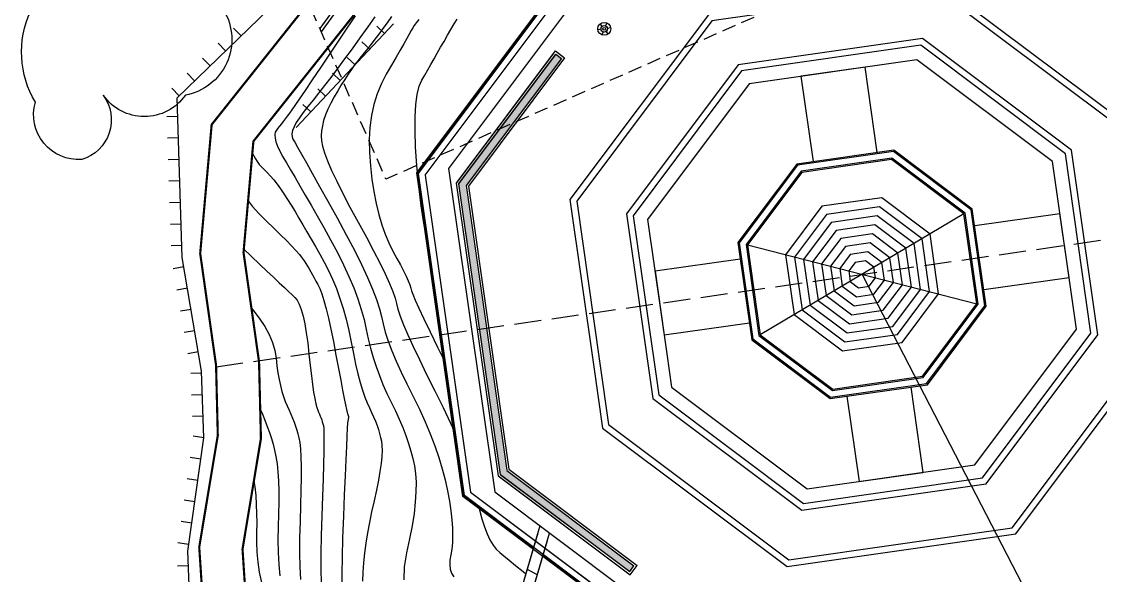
# Model space of a CAD drawing. Extents: x 351134 to 737836, y 2693212 to 3319468.
# Drawn here: x 396911 to 497146, y 2759059 to 2810476 of the extents above; entities that cross this region are included whole.
import ezdxf

# ---------------------------------------------------------------- set-up
doc = ezdxf.new("R2010")
doc.units = 0
for name, pattern in [('0', [1, 1]), ('DASH', [0.35, 0.25, -0.1]), ('DASHED', [19.05, 12.7, -6.35])]:
    doc.linetypes.add(name, pattern=pattern)
doc.layers.get('0').update_dxf_attribs({"linetype": 'CONTINUOUS'})
for name, color, linetype in [('00000实测标高', 6, 'CONTINUOUS'), ('00小品', 2, 'CONTINUOUS'), ('00景观层', 10, 'CONTINUOUS'), ('01佛教小品', 2, 'CONTINUOUS'), ('DGX', 8, 'CONTINUOUS'), ('DLSS', 4, 'CONTINUOUS'), ('DMTZ', 3, 'CONTINUOUS'), ('垣栅', 8, '0'), ('绿化', 3, 'CONTINUOUS')]:
    doc.layers.add(name, color=color, linetype=linetype)
doc.linetypes.add('FENCELINE2', pattern='A,6.35,-2.54,[132,ltypeshp.shx,S=2.54,R=0,X=-2.54,Y=0],-2.54,25.4', length=36.83)

# ---------------------------------------------------------------- blocks, each defined once
blk = doc.blocks.new('gehjkk')
at = {"layer": '00小品', "flags": 128}
blk.add_lwpolyline([(122565, -73991), (117158, -73991, 0.0251199), (115753, -72105, 0.2684746), (110150, -70023), (101234, -75805), (88079, -83522)], format="xyb", dxfattribs=at)
at = {"layer": '00景观层', "color": 4, "linetype": 'DASHED', "ltscale": 100, "flags": 128}
blk.add_lwpolyline([(169225, -98800), (88079, -98800), (88079, -15886), (169225, -15886)], close=True, dxfattribs=at)
at = {"layer": '00景观层', "color": 250, "flags": 128}
blk.add_lwpolyline([(122565, -74291), (116997, -74291, 0.0268494), (115522, -72296, 0.2655891), (110260, -70309), (101392, -76060), (88079, -83870)], format="xyb", dxfattribs=at)
at = {"layer": '00景观层', "color": 7, "linetype": 'DASHED', "ltscale": 100, "flags": 128}
blk.add_lwpolyline([(150012, -98800), (146603, -92753), (117370, -84601), (92189, -98800)], dxfattribs=at)

msp = doc.modelspace()

# ---------------------------------------------------------------- hatches: boundary and pattern name
h = msp.add_hatch()
h.set_pattern_fill('ANSI33', color=3, scale=20, style=0)
h.set_pattern_definition([(45, (202037.23, 2528473.1), (-89.80256, 89.80256), []), (45, (202127.03, 2528473.1), (-89.80256, 89.80256), [63.5, -31.75])])
h.paths.add_polyline_path([(438149, 2795264), (446989, 2807052), (446557, 2807376), (437583, 2795409), (441433, 2768467), (453400, 2759493), (453724, 2759925), (441936, 2768765)])

# ---------------------------------------------------------------- linework, layer by layer
at = {"layer": '00000实测标高', "color": 7, "linetype": 'DASH', "ltscale": 10000, "flags": 128}
msp.add_lwpolyline([(414984, 2778433), (737519, 2824527)], dxfattribs=at)
at = {"layer": '00景观层', "color": 8}
msp.add_line((438611, 2766796), (462393, 2748961), dxfattribs=at)
for points in [[(434406, 2796223), (434406, 2796223), (452240, 2820005), (484638, 2824635), (508420, 2806800)], [(450050, 2778646), (450895, 2772735), (468049, 2759871), (489275, 2762905), (502140, 2780059), (499106, 2801285), (481952, 2814150), (460726, 2811116), (447861, 2793962), (450050, 2778646)], [(450644, 2778731), (451453, 2773066), (468210, 2760500), (488944, 2763463), (501510, 2780220), (498547, 2800954), (481791, 2813520), (461056, 2810557), (448490, 2793801), (450644, 2778731)]]:
    msp.add_lwpolyline(points, dxfattribs=at)
at = {"layer": '00景观层', "color": 11, "linetype": 'Continuous'}
for points in [[(489741, 2821745), (484839, 2825421), (454797, 2821128), (436589, 2796849), (437270, 2792086)], [(465088, 2748589), (462192, 2748175), (437913, 2766382), (433620, 2796425), (451827, 2820704), (461566, 2822095), (465554, 2822665)], [(465066, 2748737), (462232, 2748332), (438053, 2766465), (433777, 2796384), (451910, 2820564), (461587, 2821947), (465575, 2822517)]]:
    msp.add_lwpolyline(points, dxfattribs=at)
at = {"layer": '00景观层', "color": 31, "linetype": 'FENCELINE2', "ltscale": 150}
for points in [[(437983, 2766424), (433698, 2796404), (451868, 2820634), (461577, 2822021)], [(437983, 2766424), (437983, 2766424), (444451, 2761573)], [(445358, 2760893), (462212, 2748254), (495163, 2752963), (495163, 2752963)]]:
    msp.add_lwpolyline(points, dxfattribs=at)
at = {"layer": '00景观层', "color": 8, "flags": 128}
for points in [[(450050, 2778646), (450895, 2772735), (468049, 2759871), (489275, 2762905), (502140, 2780059), (499106, 2801285), (481952, 2814150), (460726, 2811116), (447861, 2793962), (450050, 2778646)], [(450644, 2778731), (451453, 2773066), (468210, 2760500), (488944, 2763463), (501510, 2780220), (498547, 2800954), (481791, 2813520), (461056, 2810557), (448490, 2793801), (450644, 2778731)], [(434406, 2796223), (438611, 2766796), (462393, 2748961), (494790, 2753591), (512625, 2777373)]]:
    msp.add_lwpolyline(points, dxfattribs=at)
for points in [[(463483, 2806459), (453104, 2792619), (455551, 2775493), (469392, 2765114), (486518, 2767561), (496897, 2781402), (494449, 2798528), (480609, 2808907)], [(463814, 2805901), (453733, 2792458), (456110, 2775824), (469553, 2765743), (486187, 2768120), (496268, 2781563), (493891, 2798197), (480448, 2808278)], [(473907, 2788857), (472921, 2787543), (473154, 2785917), (474468, 2784931), (476094, 2785164), (477079, 2786478), (476847, 2788104), (475533, 2789089)], [(474348, 2788112), (473760, 2787328), (473899, 2786358), (474683, 2785770), (475653, 2785909), (476241, 2786693), (476102, 2787663), (475318, 2788251)]]:
    msp.add_lwpolyline(points, close=True, dxfattribs=at)
at = {"layer": '00景观层', "color": 8}
for points in [[(463483, 2806459), (453104, 2792619), (455551, 2775493), (469392, 2765114), (486518, 2767561), (496897, 2781402), (494449, 2798528), (480609, 2808907)], [(463814, 2805901), (453733, 2792458), (456110, 2775824), (469553, 2765743), (486187, 2768120), (496268, 2781563), (493891, 2798197), (480448, 2808278)]]:
    msp.add_lwpolyline(points, close=True, dxfattribs=at)
at = {"layer": '00景观层', "color": 1}
for points in [[(437367, 2795571), (446503, 2807754), (447367, 2807106)], [(446341, 2807538), (437300, 2795482), (441182, 2768318), (448987, 2762465)], [(446509, 2807412), (437520, 2795425), (441378, 2768434), (449113, 2762633)], [(437535, 2795445), (446545, 2807460), (447073, 2807064)], [(447073, 2807064), (438212, 2795248), (441992, 2768798), (453808, 2759937)], [(447367, 2807106), (438432, 2795192), (442188, 2768914), (454102, 2759979)], [(441271, 2768251), (453454, 2759115), (454102, 2759979)], [(441397, 2768419), (453412, 2759409), (453808, 2759937)]]:
    msp.add_lwpolyline(points, dxfattribs=at)
at = {"layer": '00景观层', "color": 31, "flags": 128}
msp.add_lwpolyline([(456863, 2779620), (457305, 2776531), (469897, 2767088), (485479, 2769315), (494923, 2781907), (492696, 2797489), (480103, 2806933), (464521, 2804706), (455078, 2792113), (456863, 2779620)], dxfattribs=at)
at = {"layer": '00景观层', "color": 31}
for points in [[(475282, 2806244), (469343, 2805395)], [(476414, 2798324), (475282, 2806244)], [(470474, 2797475), (469343, 2805395)], [(484465, 2792615), (465535, 2781405)], [(485465, 2791536), (493385, 2792668)], [(494234, 2786728), (493385, 2792668)], [(464344, 2789740), (485656, 2784281)], [(463687, 2788424), (455767, 2787292)], [(455767, 2787292), (456616, 2781353)], [(486314, 2785597), (494234, 2786728)], [(464535, 2782484), (456616, 2781353)], [(479526, 2776545), (480658, 2768626)], [(473587, 2775697), (474719, 2767777)], [(474719, 2767777), (480658, 2768626)]]:
    msp.add_lwpolyline(points, dxfattribs=at)
for points in [[(464756, 2780944), (472046, 2775476), (481067, 2776766), (486534, 2784056), (485245, 2793077), (477955, 2798544), (468934, 2797255), (463466, 2789965)], [(465535, 2781405), (472271, 2776354), (480605, 2777545), (485656, 2784281), (484465, 2792615), (477730, 2797666), (469395, 2796475), (464344, 2789740)]]:
    msp.add_lwpolyline(points, close=True, dxfattribs=at)
at = {"layer": '00景观层', "color": 31, "flags": 128}
for points in [[(468998, 2797146), (463589, 2789933), (464865, 2781008), (472078, 2775599), (481002, 2776875), (486411, 2784087), (485136, 2793012), (477923, 2798421)], [(469329, 2796587), (464218, 2789772), (465424, 2781339), (472239, 2776228), (480672, 2777434), (485782, 2784249), (484577, 2792681), (477762, 2797792)], [(471260, 2793327), (467888, 2788832), (468683, 2783269), (473179, 2779898), (478741, 2780693), (482112, 2785189), (481317, 2790751), (476822, 2794122)], [(471701, 2792582), (468727, 2788617), (469428, 2783711), (473394, 2780737), (478300, 2781438), (481274, 2785404), (480572, 2790310), (476607, 2793284)], [(472142, 2791837), (469566, 2788402), (470173, 2784152), (473608, 2781576), (477859, 2782183), (480435, 2785618), (479827, 2789869), (476392, 2792445)], [(472583, 2791092), (470405, 2788187), (470919, 2784593), (473823, 2782415), (477418, 2782928), (479596, 2785833), (479082, 2789428), (476177, 2791606)], [(473024, 2790347), (471244, 2787973), (471664, 2785034), (474038, 2783254), (476976, 2783674), (478757, 2786048), (478337, 2788986), (475963, 2790767)], [(473466, 2789602), (472083, 2787758), (472409, 2785476), (474253, 2784092), (476535, 2784419), (477918, 2786263), (477592, 2788545), (475748, 2789928)]]:
    msp.add_lwpolyline(points, close=True, dxfattribs=at)
at = {"layer": '00景观层', "color": 11, "linetype": 'Continuous', "flags": 128}
msp.add_lwpolyline([(437270, 2792086), (440883, 2766807), (465162, 2748599), (495204, 2752893), (498880, 2757795)], dxfattribs=at)
at = {"layer": '00景观层', "linetype": 'Continuous', "flags": 128}
for points, elevation in [([(444863, 2762975), (443201, 2757326)], 38060), ([(444106, 2756641), (445769, 2762288)], 38060), ([(443886, 2759654), (444830, 2759099)], 38583)]:
    msp.add_lwpolyline(points, dxfattribs=dict(at, elevation=elevation))
at = {"layer": '00景观层', "linetype": 'Continuous'}
for points in [[(444863, 2762975), (443201, 2757326)], [(444106, 2756641), (445769, 2762288)], [(443886, 2759654), (444830, 2759099)]]:
    msp.add_lwpolyline(points, dxfattribs=at)
at = {"layer": '01佛教小品', "linetype": 'Continuous'}
for p, q in [((450753, 2809763), (450455, 2809720)), ((450865, 2810040), (450679, 2810277)), ((451273, 2810362), (451161, 2810082)), ((451643, 2809890), (451345, 2809847)), ((450938, 2809527), (450826, 2809248)), ((451420, 2809333), (451234, 2809570))]:
    msp.add_line(p, q, dxfattribs=at)
for radius in [600, 299, 131]:
    msp.add_circle((451049, 2809805), radius, dxfattribs=at)
at = {"layer": 'DGX', "color": 8, "linetype": 'Continuous'}
for points, elevation in [([(427896, 2811013), (426708, 2809230), (425649, 2807645), (424720, 2806256), (423920, 2805065), (423249, 2804071), (422707, 2803274), (422294, 2802674), (422011, 2802272), (421798, 2801977), (421594, 2801699), (421401, 2801439), (421219, 2801196), (421046, 2800970), (420884, 2800762), (420733, 2800572), (420591, 2800399), (420486, 2800208), (420444, 2799962), (420465, 2799663), (420549, 2799309), (420696, 2798902), (420905, 2798440), (421178, 2797924), (421513, 2797355), (421898, 2796721), (422320, 2796012), (422779, 2795230), (423274, 2794373), (423807, 2793442), (424376, 2792436), (424982, 2791356), (425624, 2790202), (426254, 2789030), (426822, 2787896), (427329, 2786801), (427773, 2785745), (428156, 2784727), (428477, 2783748), (428735, 2782807), (428932, 2781905), (429114, 2781027), (429327, 2780158), (429570, 2779299), (429844, 2778448), (430150, 2777607), (430486, 2776775), (430853, 2775952), (431252, 2775138), (431647, 2774338), (432007, 2773555), (432332, 2772789), (432620, 2772041), (432873, 2771309), (433090, 2770596), (433272, 2769899), (433417, 2769220), (433518, 2768507), (433563, 2767709), (433554, 2766828), (433490, 2765861), (433371, 2764811), (433197, 2763675), (432968, 2762456), (432685, 2761152), (432465, 2759854), (432430, 2758653)], 413000), ([(429745, 2810922), (429069, 2809975), (428346, 2808968), (427618, 2807962), (426925, 2807015), (426267, 2806128), (425645, 2805300), (425057, 2804531), (424504, 2803822), (423987, 2803173), (423504, 2802583), (423076, 2802045), (422721, 2801554), (422438, 2801108), (422229, 2800708), (422093, 2800354), (422029, 2800045), (422039, 2799783), (422121, 2799566), (422290, 2799282), (422556, 2798819), (422921, 2798176), (423384, 2797353), (423946, 2796350), (424605, 2795168), (425363, 2793805), (426219, 2792263), (427076, 2790692), (427835, 2789243), (428496, 2787915), (429059, 2786708), (429525, 2785624), (429894, 2784660), (430164, 2783819), (430337, 2783099), (430492, 2782406), (430707, 2781645), (430984, 2780818), (431321, 2779923), (431720, 2778962), (432179, 2777932), (432700, 2776836), (433281, 2775673), (433867, 2774489), (434400, 2773330), (434880, 2772197), (435307, 2771089), (435681, 2770008), (436002, 2768951), (436271, 2767921), (436486, 2766916), (436656, 2765954), (436788, 2765055), (436882, 2764217), (436939, 2763442), (436957, 2762728), (436937, 2762076), (436879, 2761487), (436783, 2760959), (436702, 2760480), (436689, 2760036), (436744, 2759629), (436866, 2759257), (437057, 2758922)], 414000), ([(431279, 2810937), (430866, 2810366), (430469, 2809824), (430089, 2809313), (429726, 2808832), (429380, 2808381), (429051, 2807960), (428739, 2807569), (428444, 2807209), (428154, 2806848), (427858, 2806457), (427555, 2806037), (427246, 2805587), (426930, 2805107), (426609, 2804597), (426281, 2804057), (425946, 2803488), (425632, 2802913), (425366, 2802357), (425148, 2801820), (424977, 2801301), (424855, 2800802), (424779, 2800322), (424752, 2799861), (424772, 2799419), (424864, 2798922), (425052, 2798297), (425335, 2797544), (425713, 2796664), (426187, 2795655), (426756, 2794518), (427421, 2793254), (428181, 2791862), (428944, 2790469), (429616, 2789204), (430197, 2788066), (430687, 2787056), (431087, 2786174), (431396, 2785419), (431614, 2784791), (431741, 2784292), (431869, 2783784), (432088, 2783132), (432397, 2782337), (432798, 2781399), (433290, 2780316), (433873, 2779090), (434547, 2777721), (435311, 2776207), (436083, 2774662), (436775, 2773195), (437129, 2772394)], 415000), ([(418358, 2798337), (418379, 2798268), (418491, 2798004), (418631, 2797742), (418800, 2797481), (418998, 2797223), (419226, 2796966), (419482, 2796711), (419758, 2796437), (420043, 2796124), (420339, 2795772), (420644, 2795380), (420959, 2794949), (421284, 2794478), (421619, 2793969), (421964, 2793420), (422318, 2792839), (422680, 2792236), (423050, 2791611), (423429, 2790962), (423817, 2790291), (424212, 2789597), (424616, 2788880), (425029, 2788140), (425433, 2787367), (425810, 2786550), (426162, 2785688), (426487, 2784781), (426786, 2783831), (427060, 2782836), (427307, 2781796), (427528, 2780712), (427737, 2779649), (427946, 2778671), (428156, 2777779), (428368, 2776973), (428580, 2776252), (428793, 2775617), (429007, 2775068), (429222, 2774604), (429428, 2774187), (429615, 2773780), (429784, 2773381), (429934, 2772992), (430065, 2772611), (430178, 2772240), (430273, 2771877), (430349, 2771524), (430396, 2771132), (430405, 2770655), (430376, 2770092), (430309, 2769443), (430204, 2768709), (430061, 2767890), (429879, 2766984), (429660, 2765994), (429434, 2764973), (429234, 2763976), (429059, 2763005), (428910, 2762058), (428787, 2761136), (428689, 2760239), (428617, 2759367), (428571, 2758520)], 412000), ([(417958, 2793844), (418343, 2793343), (418959, 2792647), (419653, 2791956), (420350, 2791296), (420973, 2790693), (421523, 2790146), (421999, 2789656), (422401, 2789222), (422730, 2788846), (422985, 2788525), (423166, 2788262), (423313, 2788022), (423462, 2787773), (423616, 2787514), (423772, 2787246), (423932, 2786968), (424096, 2786681), (424263, 2786385), (424434, 2786079), (424611, 2785705), (424798, 2785203), (424994, 2784574), (425201, 2783818), (425417, 2782934), (425643, 2781923), (425878, 2780785), (426123, 2779519), (426359, 2778271), (426566, 2777184), (426743, 2776260), (426891, 2775498), (427010, 2774897), (427100, 2774459), (427160, 2774183), (427192, 2774069), (427208, 2774037), (427222, 2774005), (427236, 2773973), (427247, 2773943), (427258, 2773913), (427267, 2773884), (427274, 2773856), (427280, 2773828), (427284, 2773797), (427284, 2773760), (427282, 2773716), (427277, 2773665), (427269, 2773607), (427257, 2773543), (427243, 2773472), (427226, 2773395), (427203, 2773186), (427172, 2772721), (427132, 2771999), (427084, 2771022), (427028, 2769789), (426963, 2768299), (426890, 2766554), (426809, 2764552), (426736, 2762538), (426687, 2760753), (426662, 2759199), (426662, 2757874)], 411000), ([(417559, 2789360), (418240, 2788687), (419005, 2787970), (419696, 2787321), (420313, 2786741), (420857, 2786229), (421328, 2785786), (421726, 2785411), (422050, 2785105), (422301, 2784867), (422510, 2784606), (422705, 2784231), (422888, 2783743), (423059, 2783140), (423217, 2782424), (423362, 2781594), (423495, 2780650), (423615, 2779592), (423728, 2778535), (423837, 2777595), (423943, 2776771), (424046, 2776063), (424146, 2775471), (424242, 2774996), (424336, 2774637), (424426, 2774394), (424511, 2774210), (424591, 2774028), (424665, 2773848), (424733, 2773670), (424796, 2773493), (424852, 2773319), (424903, 2773147), (424948, 2772976), (424983, 2772697), (425002, 2772198), (425007, 2771480), (424997, 2770542), (424972, 2769384), (424931, 2768007), (424876, 2766410), (424807, 2764593), (424745, 2762759), (424715, 2761106), (424717, 2759637), (424751, 2758350)], 410000), ([(418268, 2783859), (418399, 2783711), (418997, 2782940), (419499, 2782178), (419906, 2781426), (420218, 2780683), (420434, 2779949), (420556, 2779225), (420636, 2778526), (420731, 2777868), (420839, 2777253), (420962, 2776678), (421098, 2776146), (421249, 2775655), (421413, 2775206), (421592, 2774798), (421771, 2774413), (421938, 2774032), (422093, 2773655), (422236, 2773282), (422366, 2772914), (422484, 2772549), (422591, 2772188), (422685, 2771832), (422763, 2771400), (422823, 2770815), (422863, 2770076), (422885, 2769184), (422887, 2768138), (422871, 2766938), (422836, 2765585), (422782, 2764078), (422737, 2762553), (422731, 2761146), (422763, 2759857), (422834, 2758686)], 409000), ([(419082, 2774498), (419285, 2774036), (419520, 2773463), (419738, 2772895), (419936, 2772334), (420116, 2771779), (420278, 2771230), (420421, 2770687), (420544, 2770103), (420643, 2769432), (420719, 2768673), (420773, 2767826), (420803, 2766892), (420811, 2765870), (420795, 2764760), (420757, 2763562), (420730, 2762348), (420747, 2761186), (420809, 2760077), (420917, 2759022)], 408000), ([(418494, 2767838), (418575, 2767270), (418661, 2766469), (418719, 2765646), (418750, 2764801), (418755, 2763935), (418732, 2763047), (418722, 2762142), (418763, 2761226), (418856, 2760297), (419000, 2759358), (419195, 2758406)], 407000), ([(439430, 2765338), (439471, 2765141), (439682, 2764317), (439911, 2763579), (440159, 2762927), (440426, 2762362), (440712, 2761882), (441018, 2761489), (441342, 2761182), (441727, 2760874), (442217, 2760478), (442810, 2759994), (443507, 2759421), (443757, 2759215)], 415000)]:
    msp.add_lwpolyline(points, dxfattribs=dict(at, elevation=elevation))
for points in [[(427896, 2811013), (426708, 2809230), (425649, 2807645), (424720, 2806256), (423920, 2805065), (423249, 2804071), (422707, 2803274), (422294, 2802674), (422011, 2802272), (421798, 2801977), (421594, 2801699), (421401, 2801439), (421219, 2801196), (421046, 2800970), (420884, 2800762), (420733, 2800572), (420591, 2800399), (420486, 2800208), (420444, 2799962), (420465, 2799663), (420549, 2799309), (420696, 2798902), (420905, 2798440), (421178, 2797924), (421513, 2797355), (421898, 2796721), (422320, 2796012), (422779, 2795230), (423274, 2794373), (423807, 2793442), (424376, 2792436), (424982, 2791356), (425624, 2790202), (426254, 2789030), (426822, 2787896), (427329, 2786801), (427773, 2785745), (428156, 2784727), (428477, 2783748), (428735, 2782807), (428932, 2781905), (429114, 2781027), (429327, 2780158), (429570, 2779299), (429844, 2778448), (430150, 2777607), (430486, 2776775), (430853, 2775952), (431252, 2775138), (431647, 2774338), (432007, 2773555), (432332, 2772789), (432620, 2772041), (432873, 2771309), (433090, 2770596), (433272, 2769899), (433417, 2769220), (433518, 2768507), (433563, 2767709), (433554, 2766828), (433490, 2765861), (433371, 2764811), (433197, 2763675), (432968, 2762456), (432685, 2761152), (432465, 2759854), (432430, 2758653)], [(429745, 2810922), (429069, 2809975), (428346, 2808968), (427618, 2807962), (426925, 2807015), (426267, 2806128), (425645, 2805300), (425057, 2804531), (424504, 2803822), (423987, 2803173), (423504, 2802583), (423076, 2802045), (422721, 2801554), (422438, 2801108), (422229, 2800708), (422093, 2800354), (422029, 2800045), (422039, 2799783), (422121, 2799566), (422290, 2799282), (422556, 2798819), (422921, 2798176), (423384, 2797353), (423946, 2796350), (424605, 2795168), (425363, 2793805), (426219, 2792263), (427076, 2790692), (427835, 2789243), (428496, 2787915), (429059, 2786708), (429525, 2785624), (429894, 2784660), (430164, 2783819), (430337, 2783099), (430492, 2782406), (430707, 2781645), (430984, 2780818), (431321, 2779923), (431720, 2778962), (432179, 2777932), (432700, 2776836), (433281, 2775673), (433867, 2774489), (434400, 2773330), (434880, 2772197), (435307, 2771089), (435681, 2770008), (436002, 2768951), (436271, 2767921), (436486, 2766916), (436656, 2765954), (436788, 2765055), (436882, 2764217), (436939, 2763442), (436957, 2762728), (436937, 2762076), (436879, 2761487), (436783, 2760959), (436702, 2760480), (436689, 2760036), (436744, 2759629), (436866, 2759257), (437057, 2758922)], [(431279, 2810937), (430866, 2810366), (430469, 2809824), (430089, 2809313), (429726, 2808832), (429380, 2808381), (429051, 2807960), (428739, 2807569), (428444, 2807209), (428154, 2806848), (427858, 2806457), (427555, 2806037), (427246, 2805587), (426930, 2805107), (426609, 2804597), (426281, 2804057), (425946, 2803488), (425632, 2802913), (425366, 2802357), (425148, 2801820), (424977, 2801301), (424855, 2800802), (424779, 2800322), (424752, 2799861), (424772, 2799419), (424864, 2798922), (425052, 2798297), (425335, 2797544), (425713, 2796664), (426187, 2795655), (426756, 2794518), (427421, 2793254), (428181, 2791862), (428944, 2790469), (429616, 2789204), (430197, 2788066), (430687, 2787056), (431087, 2786174), (431396, 2785419), (431614, 2784791), (431741, 2784292), (431869, 2783784), (432088, 2783132), (432397, 2782337), (432798, 2781399), (433290, 2780316), (433873, 2779090), (434547, 2777721), (435311, 2776207), (436083, 2774662), (436775, 2773195), (437129, 2772394)], [(433819, 2810660), (433587, 2810365), (433401, 2810106), (433261, 2809884), (433120, 2809638), (432932, 2809310), (432695, 2808900), (432411, 2808407), (432079, 2807831), (431699, 2807173), (431271, 2806432), (430796, 2805609), (430336, 2804720), (429955, 2803780), (429652, 2802790), (429428, 2801750), (429282, 2800659), (429215, 2799518), (429226, 2798327), (429316, 2797085), (429462, 2795853), (429641, 2794691), (429853, 2793598), (430098, 2792574), (430376, 2791621), (430688, 2790736), (431032, 2789922), (431410, 2789177), (431782, 2788497), (432109, 2787880), (432393, 2787326), (432632, 2786833), (432827, 2786403), (432977, 2786035), (433084, 2785729), (433146, 2785485), (433247, 2785162), (433468, 2784619), (433811, 2783857), (434275, 2782874), (434860, 2781671), (435566, 2780248), (436182, 2779024)], [(433819, 2810660), (433587, 2810365), (433401, 2810106), (433261, 2809884), (433120, 2809638), (432932, 2809310), (432695, 2808900), (432411, 2808407), (432079, 2807831), (431699, 2807173), (431271, 2806432), (430796, 2805609), (430336, 2804720), (429955, 2803780), (429652, 2802790), (429428, 2801750), (429282, 2800659), (429215, 2799518), (429226, 2798327), (429316, 2797085), (429462, 2795853), (429641, 2794691), (429853, 2793598), (430098, 2792574), (430376, 2791621), (430688, 2790736), (431032, 2789922), (431410, 2789177), (431782, 2788497), (432109, 2787880), (432393, 2787326), (432632, 2786833), (432827, 2786403), (432977, 2786035), (433084, 2785729), (433146, 2785485), (433247, 2785162), (433468, 2784619), (433811, 2783857), (434275, 2782874), (434860, 2781671), (435566, 2780248), (436182, 2779024)], [(434564, 2790347), (434543, 2790423), (434271, 2791772), (434027, 2793374), (433811, 2795229), (433639, 2797116), (433525, 2798814), (433471, 2800323), (433477, 2801644), (433541, 2802776), (433665, 2803719), (433848, 2804473), (434091, 2805039), (434366, 2805516), (434649, 2806006), (434938, 2806508), (435234, 2807023), (435538, 2807550), (435848, 2808090), (436164, 2808643), (436488, 2809208), (436807, 2809755), (437108, 2810255), (437392, 2810709)], [(418358, 2798337), (418379, 2798268), (418491, 2798004), (418631, 2797742), (418800, 2797481), (418998, 2797223), (419226, 2796966), (419482, 2796711), (419758, 2796437), (420043, 2796124), (420339, 2795772), (420644, 2795380), (420959, 2794949), (421284, 2794478), (421619, 2793969), (421964, 2793420), (422318, 2792839), (422680, 2792236), (423050, 2791611), (423429, 2790962), (423817, 2790291), (424212, 2789597), (424616, 2788880), (425029, 2788140), (425433, 2787367), (425810, 2786550), (426162, 2785688), (426487, 2784781), (426786, 2783831), (427060, 2782836), (427307, 2781796), (427528, 2780712), (427737, 2779649), (427946, 2778671), (428156, 2777779), (428368, 2776973), (428580, 2776252), (428793, 2775617), (429007, 2775068), (429222, 2774604), (429428, 2774187), (429615, 2773780), (429784, 2773381), (429934, 2772992), (430065, 2772611), (430178, 2772240), (430273, 2771877), (430349, 2771524), (430396, 2771132), (430405, 2770655), (430376, 2770092), (430309, 2769443), (430204, 2768709), (430061, 2767890), (429879, 2766984), (429660, 2765994), (429434, 2764973), (429234, 2763976), (429059, 2763005), (428910, 2762058), (428787, 2761136), (428689, 2760239), (428617, 2759367), (428571, 2758520)], [(417958, 2793844), (418343, 2793343), (418959, 2792647), (419653, 2791956), (420350, 2791296), (420973, 2790693), (421523, 2790146), (421999, 2789656), (422401, 2789222), (422730, 2788846), (422985, 2788525), (423166, 2788262), (423313, 2788022), (423462, 2787773), (423616, 2787514), (423772, 2787246), (423932, 2786968), (424096, 2786681), (424263, 2786385), (424434, 2786079), (424611, 2785705), (424798, 2785203), (424994, 2784574), (425201, 2783818), (425417, 2782934), (425643, 2781923), (425878, 2780785), (426123, 2779519), (426359, 2778271), (426566, 2777184), (426743, 2776260), (426891, 2775498), (427010, 2774897), (427100, 2774459), (427160, 2774183), (427192, 2774069), (427208, 2774037), (427222, 2774005), (427236, 2773973), (427247, 2773943), (427258, 2773913), (427267, 2773884), (427274, 2773856), (427280, 2773828), (427284, 2773797), (427284, 2773760), (427282, 2773716), (427277, 2773665), (427269, 2773607), (427257, 2773543), (427243, 2773472), (427226, 2773395), (427203, 2773186), (427172, 2772721), (427132, 2771999), (427084, 2771022), (427028, 2769789), (426963, 2768299), (426890, 2766554), (426809, 2764552), (426736, 2762538), (426687, 2760753), (426662, 2759199), (426662, 2757874)], [(417559, 2789360), (418240, 2788687), (419005, 2787970), (419696, 2787321), (420313, 2786741), (420857, 2786229), (421328, 2785786), (421726, 2785411), (422050, 2785105), (422301, 2784867), (422510, 2784606), (422705, 2784231), (422888, 2783743), (423059, 2783140), (423217, 2782424), (423362, 2781594), (423495, 2780650), (423615, 2779592), (423728, 2778535), (423837, 2777595), (423943, 2776771), (424046, 2776063), (424146, 2775471), (424242, 2774996), (424336, 2774637), (424426, 2774394), (424511, 2774210), (424591, 2774028), (424665, 2773848), (424733, 2773670), (424796, 2773493), (424852, 2773319), (424903, 2773147), (424948, 2772976), (424983, 2772697), (425002, 2772198), (425007, 2771480), (424997, 2770542), (424972, 2769384), (424931, 2768007), (424876, 2766410), (424807, 2764593), (424745, 2762759), (424715, 2761106), (424717, 2759637), (424751, 2758350)], [(418268, 2783859), (418399, 2783711), (418997, 2782940), (419499, 2782178), (419906, 2781426), (420218, 2780683), (420434, 2779949), (420556, 2779225), (420636, 2778526), (420731, 2777868), (420839, 2777253), (420962, 2776678), (421098, 2776146), (421249, 2775655), (421413, 2775206), (421592, 2774798), (421771, 2774413), (421938, 2774032), (422093, 2773655), (422236, 2773282), (422366, 2772914), (422484, 2772549), (422591, 2772188), (422685, 2771832), (422763, 2771400), (422823, 2770815), (422863, 2770076), (422885, 2769184), (422887, 2768138), (422871, 2766938), (422836, 2765585), (422782, 2764078), (422737, 2762553), (422731, 2761146), (422763, 2759857), (422834, 2758686)], [(439430, 2765338), (439471, 2765141), (439682, 2764317), (439911, 2763579), (440159, 2762927), (440426, 2762362), (440712, 2761882), (441018, 2761489), (441342, 2761182), (441727, 2760874), (442217, 2760478), (442810, 2759994), (443507, 2759421), (443757, 2759215)]]:
    msp.add_lwpolyline(points, dxfattribs=at)
at = {"layer": 'DLSS', "linetype": 'Continuous'}
for p, q in [((414571, 2800912, 366768), (430094, 2820406, 366768)), ((414571, 2800912, 366768), (430094, 2820406, 366768)), ((413506, 2788944, 366768), (414571, 2800912, 366768)), ((413506, 2788944, 366768), (414571, 2800912, 366768)), ((414981, 2778555, 366768), (413506, 2788944, 366768)), ((414981, 2778555, 366768), (413506, 2788944, 366768)), ((415141, 2772063, 366768), (414981, 2778555, 366768)), ((415141, 2772063, 366768), (414981, 2778555, 366768)), ((413417, 2761694, 366768), (415141, 2772063, 366768)), ((413417, 2761694, 366768), (415141, 2772063, 366768)), ((414272, 2748697, 366768), (413417, 2761694, 366768)), ((414272, 2748697, 366768), (413417, 2761694, 366768))]:
    msp.add_line(p, q, dxfattribs=at)
at = {"layer": 'DLSS', "linetype": 'Continuous', "const_width": 200, "elevation": 366768, "flags": 128}
msp.add_lwpolyline([(506271, 2695412), (494666, 2696827), (477407, 2703946), (455345, 2714970), (436244, 2720797), (428459, 2725151), (422901, 2731669), (414272, 2748697), (413417, 2761694), (415141, 2772063), (414981, 2778555), (413506, 2788944), (414571, 2800912), (430094, 2820406), (439725, 2834918), (448108, 2841923), (454337, 2843268), (461223, 2841275), (465164, 2835489), (465558, 2827047), (465575, 2822517)], dxfattribs=at)
at = {"layer": 'DLSS', "linetype": 'Continuous', "const_width": 200, "flags": 128}
msp.add_lwpolyline([(506089, 2699464), (495689, 2700732), (479066, 2707588), (456833, 2718698), (437822, 2724497), (431037, 2728292), (426254, 2733902), (418210, 2749775), (417439, 2761494), (419149, 2771781), (418974, 2778886), (417531, 2789049), (418449, 2799360), (433331, 2818050), (442736, 2832221), (449916, 2838221), (454195, 2839145), (458728, 2837833), (461221, 2834172), (461558, 2826946), (461577, 2821945)], dxfattribs=at)
at = {"layer": 'DMTZ', "linetype": 'Continuous', "flags": 128}
for points in [[(629734, 2787949), (619914, 2769325), (599829, 2749340), (589265, 2735499), (577112, 2716206), (547377, 2702284), (505934, 2694060), (494420, 2695528), (476821, 2702578), (454868, 2714039), (436521, 2718498), (426691, 2723465), (421768, 2730973), (412852, 2748588), (412343, 2761307), (413844, 2771845), (413632, 2778034), (411830, 2788572), (411358, 2803401), (429386, 2820857), (438719, 2835145), (438826, 2842143), (444513, 2850900)], [(629734, 2787949), (619914, 2769325), (599829, 2749340), (589265, 2735499), (577112, 2716206), (547377, 2702284), (505934, 2694060), (494420, 2695528), (476821, 2702578), (454868, 2714039), (436521, 2718498), (426691, 2723465), (421768, 2730973), (412852, 2748588), (412343, 2761307), (413844, 2771845), (413632, 2778034), (411830, 2788572), (411358, 2803401), (429386, 2820857), (438719, 2835145), (438826, 2842143), (444513, 2850900)], [(417303, 2809157), (416607, 2809875)], [(417303, 2809157), (416607, 2809875)], [(422414, 2800630), (431464, 2810261)], [(422414, 2800630), (431464, 2810261)], [(422414, 2800630), (431464, 2810261)], [(422414, 2800630), (431464, 2810261)], [(430631, 2809375), (429903, 2810059)], [(430631, 2809375), (429903, 2810059)], [(429262, 2807917), (428533, 2808602)], [(429262, 2807917), (428533, 2808602)], [(415866, 2807765), (415170, 2808484)], [(415866, 2807765), (415170, 2808484)], [(414429, 2806374), (413733, 2807093)], [(414429, 2806374), (413733, 2807093)], [(427892, 2806460), (427164, 2807144)], [(427892, 2806460), (427164, 2807144)], [(412992, 2804983), (412297, 2805701)], [(412992, 2804983), (412297, 2805701)], [(426523, 2805002), (425794, 2805687)], [(426523, 2805002), (425794, 2805687)], [(411555, 2803592), (410860, 2804310)], [(411555, 2803592), (410860, 2804310)], [(425153, 2803545), (424424, 2804229)], [(425153, 2803545), (424424, 2804229)], [(423784, 2802087), (423055, 2802772)], [(423784, 2802087), (423055, 2802772)], [(411413, 2801676), (410413, 2801644)], [(411413, 2801676), (410413, 2801644)], [(411477, 2799677), (410477, 2799645)], [(411477, 2799677), (410477, 2799645)], [(411540, 2797678), (410541, 2797646)], [(411540, 2797678), (410541, 2797646)], [(411604, 2795679), (410604, 2795647)], [(411604, 2795679), (410604, 2795647)], [(411667, 2793680), (410668, 2793648)], [(411667, 2793680), (410668, 2793648)], [(411731, 2791681), (410732, 2791649)], [(411731, 2791681), (410732, 2791649)], [(411795, 2789682), (410795, 2789650)], [(411795, 2789682), (410795, 2789650)], [(411980, 2787696), (410994, 2787527)], [(411980, 2787696), (410994, 2787527)], [(412317, 2785724), (411331, 2785556)], [(412317, 2785724), (411331, 2785556)], [(412654, 2783753), (411668, 2783584)], [(412654, 2783753), (411668, 2783584)], [(412991, 2781781), (412006, 2781613)], [(412991, 2781781), (412006, 2781613)], [(413328, 2779810), (412343, 2779641)], [(413328, 2779810), (412343, 2779641)], [(413639, 2777836), (412639, 2777802)], [(413639, 2777836), (412639, 2777802)], [(413707, 2775837), (412708, 2775803)], [(413707, 2775837), (412708, 2775803)], [(413776, 2773838), (412776, 2773804)], [(413776, 2773838), (412776, 2773804)], [(413843, 2771839), (412853, 2771980)], [(413843, 2771839), (412853, 2771980)], [(413561, 2769859), (412571, 2770000)], [(413561, 2769859), (412571, 2770000)], [(413279, 2767879), (412289, 2768020)], [(413279, 2767879), (412289, 2768020)], [(412997, 2765899), (412007, 2766040)], [(412997, 2765899), (412007, 2766040)], [(412715, 2763919), (411725, 2764060)], [(412715, 2763919), (411725, 2764060)], [(412433, 2761939), (411443, 2762080)], [(412433, 2761939), (411443, 2762080)], [(412398, 2759947), (411398, 2759907)], [(412398, 2759947), (411398, 2759907)]]:
    msp.add_lwpolyline(points, dxfattribs=at)
at = {"layer": 'DMTZ', "linetype": 'Continuous'}
for points in [[(417303, 2809157), (416607, 2809875)], [(417303, 2809157), (416607, 2809875)], [(430631, 2809375), (429903, 2810059)], [(430631, 2809375), (429903, 2810059)], [(429262, 2807917), (428533, 2808602)], [(429262, 2807917), (428533, 2808602)], [(415866, 2807765), (415170, 2808484)], [(415866, 2807765), (415170, 2808484)], [(414429, 2806374), (413733, 2807093)], [(414429, 2806374), (413733, 2807093)], [(427892, 2806460), (427164, 2807144)], [(427892, 2806460), (427164, 2807144)], [(412992, 2804983), (412297, 2805701)], [(412992, 2804983), (412297, 2805701)], [(426523, 2805002), (425794, 2805687)], [(426523, 2805002), (425794, 2805687)], [(411555, 2803592), (410860, 2804310)], [(411555, 2803592), (410860, 2804310)], [(425153, 2803545), (424424, 2804229)], [(425153, 2803545), (424424, 2804229)], [(423784, 2802087), (423055, 2802772)], [(423784, 2802087), (423055, 2802772)], [(411413, 2801676), (410413, 2801644)], [(411413, 2801676), (410413, 2801644)], [(411477, 2799677), (410477, 2799645)], [(411477, 2799677), (410477, 2799645)], [(411540, 2797678), (410541, 2797646)], [(411540, 2797678), (410541, 2797646)], [(411604, 2795679), (410604, 2795647)], [(411604, 2795679), (410604, 2795647)], [(411667, 2793680), (410668, 2793648)], [(411667, 2793680), (410668, 2793648)], [(411731, 2791681), (410732, 2791649)], [(411731, 2791681), (410732, 2791649)], [(411795, 2789682), (410795, 2789650)], [(411795, 2789682), (410795, 2789650)], [(411980, 2787696), (410994, 2787527)], [(411980, 2787696), (410994, 2787527)], [(412317, 2785724), (411331, 2785556)], [(412317, 2785724), (411331, 2785556)], [(412654, 2783753), (411668, 2783584)], [(412654, 2783753), (411668, 2783584)], [(412991, 2781781), (412006, 2781613)], [(412991, 2781781), (412006, 2781613)], [(413328, 2779810), (412343, 2779641)], [(413328, 2779810), (412343, 2779641)], [(413639, 2777836), (412639, 2777802)], [(413639, 2777836), (412639, 2777802)], [(413707, 2775837), (412708, 2775803)], [(413707, 2775837), (412708, 2775803)], [(413776, 2773838), (412776, 2773804)], [(413776, 2773838), (412776, 2773804)], [(413843, 2771839), (412853, 2771980)], [(413843, 2771839), (412853, 2771980)], [(413561, 2769859), (412571, 2770000)], [(413561, 2769859), (412571, 2770000)], [(413279, 2767879), (412289, 2768020)], [(413279, 2767879), (412289, 2768020)], [(412997, 2765899), (412007, 2766040)], [(412997, 2765899), (412007, 2766040)], [(412715, 2763919), (411725, 2764060)], [(412715, 2763919), (411725, 2764060)], [(412433, 2761939), (411443, 2762080)], [(412433, 2761939), (411443, 2762080)], [(412398, 2759947), (411398, 2759907)], [(412398, 2759947), (411398, 2759907)]]:
    msp.add_lwpolyline(points, dxfattribs=at)
at = {"layer": '垣栅', "color": 8, "linetype": '0'}
for points, elevation in [([(445067, 2763669), (443201, 2757326)], 38060), ([(444106, 2756641), (445975, 2762988)], 38060), ([(443886, 2759654), (444830, 2759099)], 38583)]:
    msp.add_lwpolyline(points, dxfattribs=dict(at, elevation=elevation))
for points in [[(445067, 2763669), (443201, 2757326)], [(444106, 2756641), (445975, 2762988)], [(443886, 2759654), (444830, 2759099)]]:
    msp.add_lwpolyline(points, dxfattribs=at)
at = {"layer": '绿化', "linetype": 'Continuous', "flags": 128}
msp.add_lwpolyline([(444330, 2861374, -0.5205671), (450969, 2855734, -0.5205671), (452961, 2846776, -0.5205671), (442007, 2843458, -0.5205671), (440015, 2838481, -0.5205671), (432712, 2825874, -0.5205671), (427401, 2820897, -0.5205671), (415717, 2811490, -0.5205671), (412131, 2803645, -0.5205671), (404497, 2803645, -0.5205671), (402505, 2797673, -0.5205671), (398190, 2802982, -0.5205671), (404375, 2816647, -0.5205671), (404497, 2816916, -0.5205671), (409808, 2824215, -0.5205671), (408480, 2830851, -0.5205671), (418925, 2841616, -0.5205671), (421094, 2843458, -0.5205671), (431021, 2854703, -0.5205671), (428397, 2857724, -0.5205671), (432380, 2861042, -0.5205671)], format="xyb", close=True, dxfattribs=at)
at = {"layer": '绿化', "color": 7, "flags": 128}
msp.add_lwpolyline([(475000, 2787010), (492782, 2752622)], dxfattribs=at)

# ---------------------------------------------------------------- block references
at = {"layer": '00景观层', "rotation": 23.71549776622351}
msp.add_blockref('gehjkk', (310383, 2850885), dxfattribs=at)

doc.saveas('drawing.dxf')
